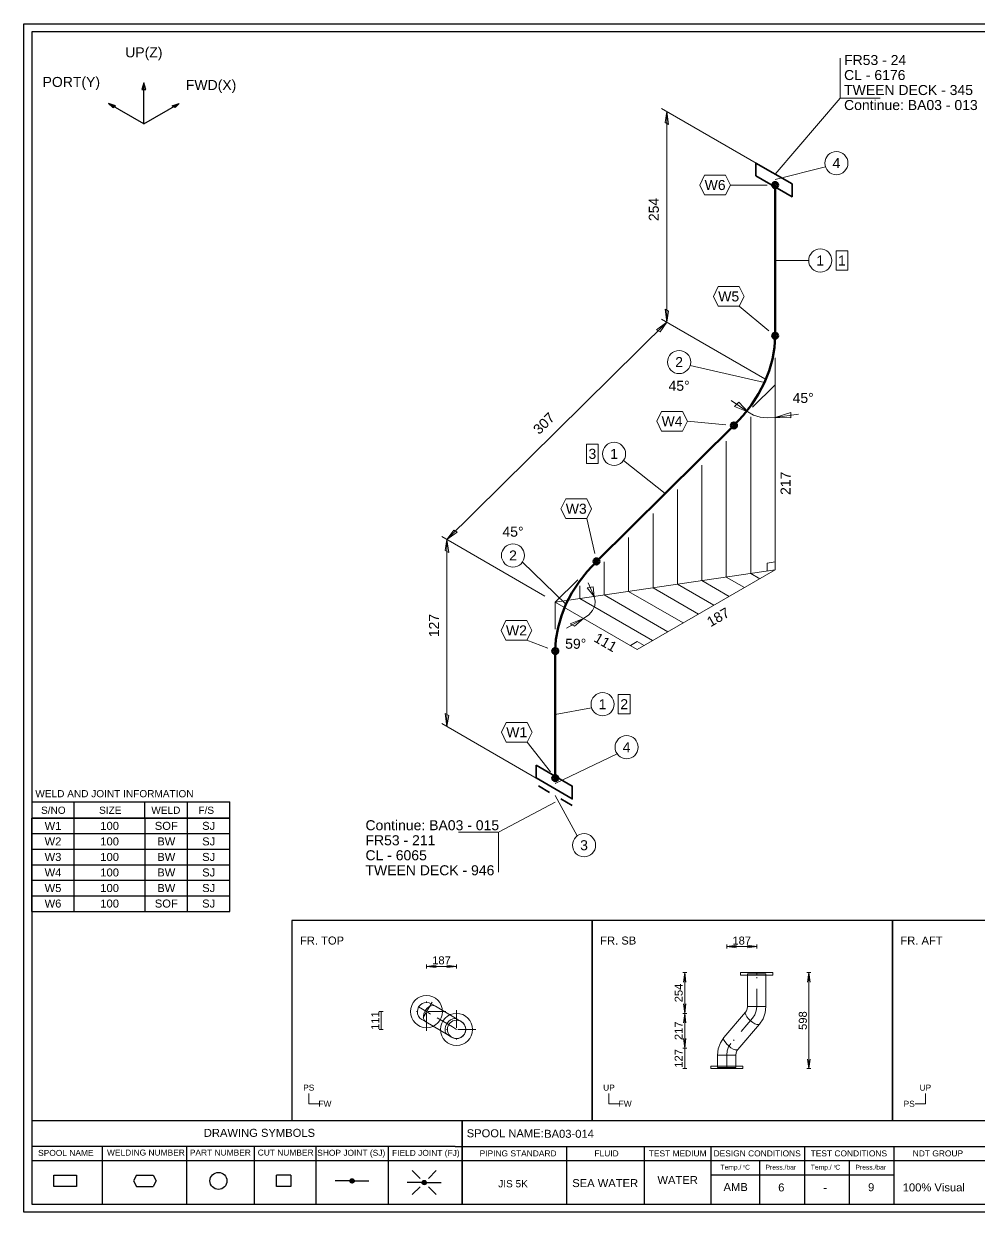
# Model space of a CAD drawing. Header units: millimetres. Extents: x 0 to 420, y 0 to 297.
# Drawn here: x 0 to 238.7, y 0 to 297 of the extents above; entities that cross this region are included whole.
import ezdxf
from ezdxf.enums import TextEntityAlignment as Align

# ---------------------------------------------------------------- set-up
doc = ezdxf.new("R2010")
doc.units = ezdxf.units.MM
doc.linetypes.add('DOTTED_DASHED5', pattern=[9.99994, 4.444418, -2.666651, 0.222221, -2.666651])
doc.linetypes.add('DOTTED_DASHED6', pattern=[10, 4.444444, -2.666667, 0.222222, -2.666667])
for name, color, linetype in [('FramesFromTables', 40, 'Continuous'), ('I_Coordinates', 11, 'Continuous'), ('I_CutNumbers', 10, 'Continuous'), ('I_Dimensions', 4, 'Continuous'), ('I_OtherComponents', 2, 'Continuous'), ('I_PartNumbers', 9, 'Continuous'), ('I_Pipes', 1, 'Continuous'), ('I_Tags', 8, 'Continuous'), ('I_Triangles', 5, 'Continuous'), ('SymbolsOnDrawingSheet', 1, 'Continuous'), ('TextFromTables', 2, 'Continuous'), ('TextFromTextBoxes', 2, 'Continuous')]:
    doc.layers.add(name, color=color, linetype=linetype)
doc.styles.add('Cadmatic Default Text', font='arial.ttf')

# ---------------------------------------------------------------- blocks, each defined once
blk = doc.blocks.new('BA01726637011_BOM_4')
at = {"layer": 'FramesFromTables', "linetype": 'ByBlock', "lineweight": 18}
for p, q in [((292, 285), (418, 285)), ((292, 271.5), (292, 285)), ((292, 271.5), (292, 285)), ((299.6, 271.5), (299.6, 285)), ((299.6, 271.5), (299.6, 285)), ((307, 271.5), (307, 285)), ((307, 271.5), (307, 285)), ((318.6, 271.5), (318.6, 285)), ((318.6, 271.5), (318.6, 285)), ((360.1, 271.5), (360.1, 285)), ((360.1, 271.5), (360.1, 285)), ((384.2, 271.5), (384.2, 285)), ((384.2, 271.5), (384.2, 285)), ((405.2, 271.5), (405.2, 285)), ((405.2, 271.5), (405.2, 285)), ((418, 271.5), (418, 285)), ((292, 280.5), (418, 280.5)), ((292, 276), (418, 276)), ((292, 205), (418.1, 205)), ((292, 200.67), (292, 205)), ((292.1, 200.67), (292.1, 205)), ((299.6, 200.67), (299.6, 205)), ((299.6, 200.67), (299.6, 205)), ((307.2, 200.67), (307.2, 205)), ((307.2, 200.67), (307.2, 205)), ((361.8, 200.67), (361.8, 205)), ((361.8, 200.67), (361.8, 205)), ((383.6, 200.67), (383.6, 205)), ((383.6, 200.67), (383.6, 205)), ((405.2, 200.67), (405.2, 205)), ((405.2, 200.67), (405.2, 205)), ((418, 200.67), (418, 205)), ((292, 127.3), (418.2, 127.3)), ((292, 115.3), (292, 127.3)), ((292, 115.3), (292, 127.3)), ((298.5, 115.3), (298.5, 127.3)), ((298.5, 115.3), (298.5, 127.3)), ((356.6, 115.3), (356.6, 127.3)), ((356.6, 115.3), (356.6, 127.3)), ((380, 115.3), (380, 127.3)), ((380, 115.3), (380, 127.3)), ((399.6, 115.3), (399.6, 127.3)), ((399.6, 115.3), (399.6, 127.3)), ((418, 115.3), (418, 127.3)), ((292, 123.3), (418.2, 123.3)), ((292, 119.3), (418.2, 119.3)), ((292, 68.4), (418, 68.4)), ((292, 58.6), (292, 68.4)), ((292, 58.6), (292, 68.4)), ((305.1, 58.6), (305.1, 68.4)), ((305.1, 58.6), (305.1, 68.4)), ((323.8, 58.6), (323.8, 68.4)), ((323.8, 58.6), (323.8, 68.4)), ((384.9, 58.6), (384.9, 68.4)), ((384.9, 58.6), (384.9, 68.4)), ((397.2, 58.6), (397.2, 68.4)), ((397.2, 58.6), (397.2, 68.4)), ((407.8, 58.6), (407.8, 68.4)), ((407.8, 58.6), (407.8, 68.4)), ((418, 58.6), (418, 68.4)), ((292, 65.13), (418, 65.13)), ((292, 61.87), (418, 61.87))]:
    blk.add_line(p, q, dxfattribs=at)
at = {"layer": 'FramesFromTables', "linetype": 'ByBlock', "lineweight": -3}
for p, q in [((2, 98.5), (51.5, 98.5)), ((2, 75.19), (2, 98.5)), ((2, 75.19), (2, 98.5)), ((12.6, 75.19), (12.6, 98.5)), ((12.6, 75.19), (12.6, 98.5)), ((30.3, 75.19), (30.3, 98.5)), ((30.3, 75.19), (30.3, 98.5)), ((40.9, 75.19), (40.9, 98.5)), ((40.9, 75.19), (40.9, 98.5)), ((51.5, 75.19), (51.5, 98.5)), ((2, 94.62), (51.5, 94.62)), ((2, 90.73), (51.5, 90.73)), ((2, 86.85), (51.5, 86.85)), ((2, 82.96), (51.5, 82.96)), ((2, 79.08), (51.5, 79.08))]:
    blk.add_line(p, q, dxfattribs=at)
at = {"layer": 'FramesFromTables', "linetype": 'ByBlock', "lineweight": 18, "flags": 128}
for points in [[(292, 271.5), (418, 271.5), (418, 285)], [(292, 200.67), (418.1, 200.67), (418.1, 205)], [(292, 115.3), (418.2, 115.3), (418.2, 127.3)], [(292, 58.6), (418, 58.6), (418, 68.4)]]:
    blk.add_lwpolyline(points, dxfattribs=at)
at = {"layer": 'FramesFromTables', "linetype": 'ByBlock', "lineweight": -3, "flags": 128}
blk.add_lwpolyline([(2, 75.19), (51.5, 75.19), (51.5, 98.5)], dxfattribs=at)
at = {"layer": 'TextFromTables', "linetype": 'ByBlock', "lineweight": 13, "style": 'Cadmatic Default Text'}
for s, p in [('1', (295.8, 282.75)), ('2', (295.8, 278.25)), ('4', (295.8, 273.75))]:
    blk.add_text(s, height=2, dxfattribs=at).set_placement(p, align=Align.MIDDLE_CENTER)
at = {"layer": 'TextFromTables', "linetype": 'ByBlock', "lineweight": 25, "style": 'Cadmatic Default Text'}
for s, p in [('0.51 ', (312.8, 282.75)), ('100A Sch40', (372.15, 282.75)), ('STPG370', (394.7, 282.75)), ('2', (303.3, 278.25)), ('100A Sch40', (372.15, 278.25)), ('PG 370', (394.7, 278.25)), ('2', (303.3, 273.75)), ('100A JIS5K', (372.15, 273.75)), ('SF440', (394.7, 273.75)), ('3', (295.85, 202.83)), ('1', (303.4, 202.83)), ('CNAF', (394.4, 202.83)), ('1', (295.25, 125.3)), ('2', (295.25, 121.3)), ('3', (295.25, 117.3)), ('W1', (7.3, 96.56)), ('100', (21.45, 96.56)), ('SOF', (35.6, 96.56)), ('SJ', (46.2, 96.56)), ('W2', (7.3, 92.67)), ('100', (21.45, 92.67)), ('BW', (35.6, 92.67)), ('SJ', (46.2, 92.67)), ('W3', (7.3, 88.79)), ('100', (21.45, 88.79)), ('BW', (35.6, 88.79)), ('SJ', (46.2, 88.79)), ('W4', (7.3, 84.91)), ('100', (21.45, 84.91)), ('BW', (35.6, 84.91)), ('SJ', (46.2, 84.91)), ('W5', (7.3, 81.02)), ('100', (21.45, 81.02)), ('BW', (35.6, 81.02)), ('SJ', (46.2, 81.02)), ('W6', (7.3, 77.14)), ('100', (21.45, 77.14)), ('SOF', (35.6, 77.14)), ('SJ', (46.2, 77.14))]:
    blk.add_text(s, height=2, dxfattribs=at).set_placement(p, align=Align.MIDDLE_CENTER)
for s, height, p in [('Pipe Seamless, BW ', 2, (319.4, 282.75)), ('16.00', 2, (406, 282.75)), ('Elbow SR, BW 45 deg', 2, (319.4, 278.25)), ('2.69', 2, (406, 278.25)), ('Flange SOFF ', 2, (319.4, 273.75)), ('2.39', 2, (406, 273.75)), ('Gasket, JIS5K, Thk 3mm ', 2, (308, 202.83)), ('100A', 2, (362.6, 202.83)), ('Pipe Seamless, BW', 2, (299.3, 125.3)), ('100A Sch40', 2, (357.4, 125.3)), ('STPG370', 1.75, (380.8, 125.3)), ('206', 2, (400.4, 125.3)), ('Pipe Seamless, BW', 2, (299.3, 121.3)), ('100A Sch40', 2, (357.4, 121.3)), ('STPG370', 1.75, (380.8, 121.3)), ('78', 2, (400.4, 121.3)), ('Pipe Seamless, BW', 2, (299.3, 117.3)), ('100A Sch40', 2, (357.4, 117.3)), ('STPG370', 1.75, (380.8, 117.3)), ('223', 2, (400.4, 117.3))]:
    blk.add_text(s, height=height, dxfattribs=at).set_placement(p, align=Align.MIDDLE_LEFT)
at = {"layer": 'TextFromTextBoxes', "linetype": 'ByBlock', "lineweight": -3, "style": 'Cadmatic Default Text'}
for s, p in [('EMAS OFFSHORE LIMITED', (306.3, 33.1)), ('BIO-SEA', (383.3, 33.65)), ('9354947', (368.2, 29.15)), ('-', (306.3, 29.2)), ('P1482', (307.1, 25)), ('JP 88 STORK', (372.9, 25.05)), ('BA03-014', (130, 19.6))]:
    blk.add_text(s, height=2, dxfattribs=at).set_placement(p, align=Align.MIDDLE_LEFT)
at = {"layer": 'TextFromTextBoxes', "linetype": 'ByBlock', "lineweight": 25, "style": 'Cadmatic Default Text'}
blk.add_text('BA03', height=2.5, dxfattribs=at).set_placement((357.5, 18.3), align=Align.MIDDLE_LEFT)
at = {"layer": 'TextFromTextBoxes', "linetype": 'ByBlock', "lineweight": -3, "style": 'Cadmatic Default Text'}
for s, height, p in [('WATER', 2, (163.35, 8.05)), ('SEA WATER', 2, (145.25, 7.28)), ('AMB', 2, (177.85, 6.3)), ('6', 2, (189.25, 6.2)), ('-', 2, (200.2, 6.15)), ('9', 2, (211.7, 6.25)), ('100% Visual', 2, (227.35, 6.2)), ('Ships Paint Spec', 2, (261.75, 6.3)), ('16 kg', 2, (284.75, 6.35)), ('30/39', 2.5, (316.1, 6.5))]:
    blk.add_text(s, height=height, dxfattribs=at).set_placement(p, align=Align.MIDDLE_CENTER)
at = {"layer": 'TextFromTextBoxes', "linetype": 'ByBlock', "lineweight": 25, "style": 'Cadmatic Default Text'}
blk.add_text('BA03', height=3, dxfattribs=at).set_placement((370.1, 6.45), align=Align.MIDDLE_CENTER)
blk = doc.blocks.new('SEDS_SPOOL_FORMAT_Gol_6')
at = {"layer": 'SymbolsOnDrawingSheet', "linetype": 'ByBlock', "lineweight": -3, "flags": 128}
for points in [[(0, 297), (420, 297), (420, 0), (0, 0), (0, 297)], [(418.01, 295.01), (2, 295.01)], [(2, 295.01), (2, 2)], [(2, 102.57), (51.49, 102.57)], [(12.6, 98.45), (12.6, 102.57)], [(30.28, 98.45), (30.28, 102.57)], [(40.88, 98.45), (40.88, 102.57)], [(51.49, 98.45), (51.49, 102.57)], [(2, 98.5), (51.5, 98.5)], [(2, 98.5), (51.5, 98.5)], [(51.49, 98.47), (2, 98.47)], [(2, 98.45), (51.49, 98.45)], [(2, 22.93), (107.74, 22.93)], [(107.74, 22.93), (292.02, 22.93)], [(109.52, 22.93), (109.52, 2)], [(109.52, 2), (109.52, 22.93)], [(107.74, 16.45), (2, 16.45)], [(19.62, 16.45), (19.62, 2)], [(40.69, 16.45), (40.69, 2)], [(57.56, 16.45), (57.56, 2)], [(72.95, 16.45), (72.95, 2)], [(91.02, 16.45), (91.02, 2)], [(107.74, 16.45), (292.02, 16.45)], [(135.58, 16.45), (135.58, 2)], [(155.03, 16.45), (155.03, 2)], [(171.67, 16.45), (171.67, 2)], [(195.02, 16.45), (195.02, 2)], [(217.4, 16.45), (217.4, 2)], [(2, 12.91), (292.02, 12.91)], [(183.82, 12.91), (183.82, 2)], [(206.21, 12.91), (206.21, 2)], [(13.2, 6.41), (7.55, 6.41), (7.55, 9.23), (13.2, 9.23)], [(13.2, 9.23), (13.2, 6.41)], [(28.12, 9.23), (27.42, 7.82)], [(28.12, 9.23), (32.36, 9.23)], [(32.36, 9.23), (33.07, 7.82)], [(66.68, 9.23), (66.68, 6.41), (63.15, 6.41), (63.15, 9.23)], [(66.68, 9.23), (63.15, 9.23)], [(99, 8.47), (97.06, 10.41)], [(101.09, 8.47), (103.03, 10.41)], [(171.67, 9.37), (217.4, 9.37)], [(171.67, 9.37), (217.4, 9.37)], [(27.42, 7.82), (28.12, 6.41)], [(28.12, 6.41), (32.36, 6.41)], [(33.07, 7.82), (32.36, 6.41)], [(81.48, 7.82), (77.79, 7.82)], [(81.49, 7.78), (82.04, 8.32)], [(81.51, 7.9), (81.93, 8.32)], [(81.52, 7.7), (82.14, 8.32)], [(81.55, 7.62), (82.22, 8.29)], [(81.56, 8.06), (81.76, 8.26)], [(81.57, 7.54), (82.28, 8.25)], [(81.62, 7.48), (82.34, 8.2)], [(81.68, 7.44), (82.4, 8.16)], [(81.74, 7.39), (82.45, 8.1)], [(81.8, 7.35), (82.48, 8.02)], [(81.88, 7.32), (82.5, 7.94)], [(81.98, 7.32), (82.53, 7.86)], [(82.09, 7.32), (82.52, 7.75)], [(82.24, 7.36), (82.47, 7.59)], [(82.54, 7.82), (86.24, 7.82)], [(99.51, 7.42), (95.82, 7.42)], [(99, 6.38), (97.06, 4.44)], [(99.53, 7.47), (99.99, 7.93)], [(99.53, 7.37), (100.1, 7.93)], [(99.56, 7.29), (100.2, 7.93)], [(99.58, 7.62), (99.88, 7.93)], [(99.58, 7.21), (100.27, 7.89)], [(99.61, 7.13), (100.33, 7.84)], [(99.67, 7.08), (100.39, 7.8)], [(99.73, 7.03), (100.45, 7.75)], [(99.79, 6.99), (100.49, 7.69)], [(99.85, 6.94), (100.52, 7.61)], [(99.94, 6.92), (100.54, 7.53)], [(100.04, 6.92), (100.57, 7.45)], [(100.15, 6.92), (100.54, 7.31)], [(100.38, 7.04), (100.49, 7.15)], [(100.57, 7.42), (104.27, 7.42)], [(101.09, 6.38), (103.03, 4.44)], [(2, 2), (418.01, 2)]]:
    blk.add_lwpolyline(points, dxfattribs=at)
at = {"layer": 'SymbolsOnDrawingSheet', "linetype": 'ByBlock', "lineweight": -3}
for centre, radius in [((48.63, 7.82), 2.12), ((82.01, 7.82), 0.53), ((100.04, 7.42), 0.53)]:
    blk.add_circle(centre, radius, dxfattribs=at)
at = {"layer": 'SymbolsOnDrawingSheet', "linetype": 'ByBlock', "lineweight": -3, "style": 'Cadmatic Default Text'}
for s, p in [('WELD AND JOINT INFORMATION', (2.89, 105.5)), ('S/NO', (4.31, 101.36)), ('SIZE', (18.81, 101.36)), ('WELD', (31.86, 101.36)), ('F/S', (43.63, 101.36))]:
    blk.add_text(s, height=1.8, dxfattribs=at).set_placement(p, align=Align.TOP_LEFT)
for s, height, p in [('DRAWING SYMBOLS', 2, (44.98, 18.84)), ('Temp./  C   ', 1.2, (174.06, 10.65)), ('Press./bar', 1.2, (185.31, 10.65)), ('Temp./  C   ', 1.2, (196.61, 10.65)), ('Press./bar', 1.2, (207.78, 10.65)), ('0', 0.53, (179.71, 11.25)), ('0', 0.53, (202.37, 11.25))]:
    blk.add_text(s, height=height, dxfattribs=at).set_placement(p)
for s, height, p in [('SPOOL NAME:', 2, (110.65, 19.73)), ('SPOOL NAME', 1.5, (3.58, 14.83)), ('WELDING NUMBER', 1.5, (20.79, 14.91)), ('PART NUMBER', 1.5, (41.48, 14.91)), ('CUT NUMBER', 1.5, (58.44, 14.91)), ('SHOP JOINT (SJ)', 1.5, (73.31, 14.85)), ('FIELD JOINT (FJ)', 1.5, (92, 14.83)), ('PIPING STANDARD', 1.5, (113.89, 14.7)), ('FLUID', 1.5, (142.57, 14.7)), ('TEST MEDIUM', 1.5, (156.14, 14.7)), ('DESIGN CONDITIONS', 1.5, (172.34, 14.7)), ('TEST CONDITIONS', 1.5, (196.58, 14.7)), ('NDT GROUP', 1.5, (222.09, 14.7)), ('JIS 5K', 1.8, (118.53, 7.12))]:
    blk.add_text(s, height=height, dxfattribs=at).set_placement(p, align=Align.MIDDLE_LEFT)
blk = doc.blocks.new('BA01726637011_PRT_77_3')
at = {"layer": 'I_OtherComponents', "linetype": 'ByBlock', "lineweight": 35}
for p, q in [((79.38, 81.63), (76.55, 83.27)), ((85.03, 78.37), (82.21, 80))]:
    blk.add_line(p, q, dxfattribs=at)
blk = doc.blocks.new('BA01726637011_PRT_78_3')
at = {"layer": 'I_OtherComponents', "linetype": 'ByBlock', "lineweight": 35, "flags": 128}
blk.add_lwpolyline([(75.98, 88.44), (75.98, 85.23), (85.03, 80), (85.03, 83.21), (75.98, 88.44)], dxfattribs=at)
at = {"layer": 'I_OtherComponents', "linetype": 'ByBlock', "lineweight": 50}
for radius in [0.75, 0.375]:
    blk.add_circle((80.79, 85.17), radius, dxfattribs=at)
blk = doc.blocks.new('BA01726637011_PRT_79_3')
at = {"layer": 'I_Pipes', "linetype": 'ByBlock', "lineweight": 50}
blk.add_line((80.79, 85.17), (80.79, 116.93), dxfattribs=at)
blk = doc.blocks.new('BA01726637011_PRT_80_3')
at = {"layer": 'I_Pipes', "linetype": 'ByBlock', "lineweight": 0}
for q in [(86.44, 134.76), (80.79, 122.44)]:
    blk.add_line((80.79, 129.17), q, dxfattribs=at)
at = {"layer": 'I_Pipes', "linetype": 'ByBlock', "lineweight": 50, "flags": 128}
blk.add_lwpolyline([(80.79, 116.93), (80.96, 119.85), (81.47, 122.79), (82.3, 125.73), (83.46, 128.63), (84.94, 131.47), (86.71, 134.22), (88.76, 136.85), (91.07, 139.34)], dxfattribs=at)
at = {"layer": 'I_Pipes', "linetype": 'ByBlock', "lineweight": 50}
for centre, radius in [((91.07, 139.34), 0.75), ((91.07, 139.34), 0.375), ((80.79, 116.93), 0.75), ((80.79, 116.93), 0.375)]:
    blk.add_circle(centre, radius, dxfattribs=at)
blk = doc.blocks.new('BA01726637011_PRT_81_3')
at = {"layer": 'I_Pipes', "linetype": 'ByBlock', "lineweight": 50}
blk.add_line((91.07, 139.34), (125.43, 173.32), dxfattribs=at)
blk = doc.blocks.new('BA01726637011_PRT_82_3')
at = {"layer": 'I_Pipes', "linetype": 'ByBlock', "lineweight": 0}
for q in [(135.71, 190.22), (130.05, 177.9)]:
    blk.add_line((135.71, 183.49), q, dxfattribs=at)
at = {"layer": 'I_Pipes', "linetype": 'ByBlock', "lineweight": 50, "flags": 128}
blk.add_lwpolyline([(125.43, 173.32), (127.74, 175.81), (129.79, 178.44), (131.56, 181.19), (133.04, 184.03), (134.2, 186.93), (135.03, 189.87), (135.54, 192.81), (135.71, 195.73)], dxfattribs=at)
at = {"layer": 'I_Pipes', "linetype": 'ByBlock', "lineweight": 50}
for centre, radius in [((135.71, 195.73), 0.75), ((135.71, 195.73), 0.375), ((125.43, 173.32), 0.75), ((125.43, 173.32), 0.375)]:
    blk.add_circle(centre, radius, dxfattribs=at)
blk = doc.blocks.new('BA01726637011_PRT_83_3')
at = {"layer": 'I_Pipes', "linetype": 'ByBlock', "lineweight": 50}
blk.add_line((135.71, 195.73), (135.71, 233.4), dxfattribs=at)
blk = doc.blocks.new('BA01726637011_PRT_84_3')
at = {"layer": 'I_OtherComponents', "linetype": 'ByBlock', "lineweight": 35, "flags": 128}
blk.add_lwpolyline([(130.9, 235.68), (130.9, 238.89), (139.95, 233.67), (139.95, 230.46), (130.9, 235.68)], dxfattribs=at)
at = {"layer": 'I_OtherComponents', "linetype": 'ByBlock', "lineweight": 50}
for radius in [0.75, 0.375]:
    blk.add_circle((135.71, 233.4), radius, dxfattribs=at)
blk = doc.blocks.new('BA01726637011_TRI_0_3')
at = {"layer": 'I_Triangles', "linetype": 'ByBlock', "lineweight": 0}
for p, q in [((129.61, 136.33), (129.61, 175.45)), ((123.5, 135.43), (123.5, 169.42)), ((117.4, 134.54), (117.4, 163.38)), ((111.3, 133.65), (111.3, 157.35)), ((105.2, 132.75), (105.2, 151.31)), ((99.1, 131.86), (99.1, 145.28)), ((80.79, 129.17), (135.71, 137.22)), ((92.99, 130.96), (92.99, 139.24)), ((124.23, 130.6), (117.4, 134.54)), ((128.06, 132.81), (123.5, 135.43)), ((131.88, 135.02), (129.61, 136.33)), ((86.89, 130.07), (86.89, 133.21)), ((108.93, 121.76), (92.99, 130.96)), ((112.75, 123.97), (99.1, 131.86)), ((116.58, 126.18), (105.2, 132.75)), ((120.41, 128.39), (111.3, 133.65)), ((105.1, 119.55), (86.89, 130.07))]:
    blk.add_line(p, q, dxfattribs=at)
at = {"layer": 'I_Triangles', "linetype": 'ByBlock', "lineweight": 0, "flags": 128}
for points in [[(80.79, 129.17), (135.71, 137.22), (135.71, 183.49)], [(124.74, 179.57), (128.86, 176.71), (126.66, 179.16), (125.57, 178.07), (128.86, 176.71), (130.32, 175.91), (132, 175.4), (133.82, 175.2), (135.71, 175.32), (139.59, 176.54), (139.59, 175.24), (135.71, 175.32), (141.52, 176.17)], [(80.79, 129.17), (101.28, 117.34), (135.71, 137.22)], [(133.73, 136.93), (133.73, 138.93), (135.71, 139.22)], [(89.01, 133.95), (90.48, 130.59), (88.72, 132.72), (90.27, 132.95), (90.48, 130.59), (90.78, 129.41), (90.66, 128.22), (90.11, 127.07), (89.16, 126.01), (87.86, 125.09), (84.47, 123.78), (85.6, 123.13), (87.86, 125.09), (83.62, 122.64)], [(99.54, 118.34), (101.28, 119.34), (103.01, 118.34)]]:
    blk.add_lwpolyline(points, dxfattribs=at)
at = {"layer": 'I_Triangles', "linetype": 'ByBlock', "lineweight": 0, "style": 'Cadmatic Default Text'}
for s, p in [('45°', (142.71, 180.19)), ('59°', (85.89, 118.76))]:
    blk.add_text(s, height=2.5, dxfattribs=at).set_placement(p, align=Align.MIDDLE_CENTER)
for s, rotation, p in [('217', 90, (138.31, 158.86)), ('187', 30, (121.47, 125.41)), ('111', 330, (93.35, 119.11))]:
    blk.add_text(s, height=2.5, rotation=rotation, dxfattribs=at).set_placement(p, align=Align.MIDDLE_CENTER)
blk = doc.blocks.new('BA01726637011_DIM_0_3')
at = {"layer": 'I_Dimensions', "linetype": 'ByBlock', "lineweight": 0}
for p, q in [((52.43, 145.55), (78.19, 130.67)), ((53.73, 98.07), (53.73, 144.8)), ((78.19, 83.95), (52.43, 98.82))]:
    blk.add_line(p, q, dxfattribs=at)
at = {"layer": 'I_Dimensions', "linetype": 'ByBlock', "lineweight": 0, "flags": 128}
for points in [[(53.73, 144.8), (54.16, 141.55), (53.29, 142.05), (53.73, 144.8)], [(53.73, 98.07), (54.16, 100.82), (53.29, 101.32), (53.73, 98.07)]]:
    blk.add_lwpolyline(points, dxfattribs=at)
at = {"layer": 'I_Dimensions', "linetype": 'ByBlock', "lineweight": 0, "style": 'Cadmatic Default Text'}
blk.add_text('127', height=2.5, rotation=90, dxfattribs=at).set_placement((50.48, 123.31), align=Align.MIDDLE_CENTER)
blk = doc.blocks.new('BA01726637011_DIM_1_3')
at = {"layer": 'I_Dimensions', "linetype": 'ByBlock', "lineweight": 0}
for p, q in [((53.73, 144.8), (108.65, 199.11)), ((107.35, 199.86), (133.11, 184.99)), ((78.19, 130.67), (52.43, 145.55))]:
    blk.add_line(p, q, dxfattribs=at)
at = {"layer": 'I_Dimensions', "linetype": 'ByBlock', "lineweight": 0, "flags": 128}
for points in [[(108.65, 199.11), (106.95, 196.75), (106.08, 197.25), (108.65, 199.11)], [(53.73, 144.8), (56.29, 146.66), (55.43, 147.16), (53.73, 144.8)]]:
    blk.add_lwpolyline(points, dxfattribs=at)
at = {"layer": 'I_Dimensions', "linetype": 'ByBlock', "lineweight": 0, "style": 'Cadmatic Default Text'}
blk.add_text('307', height=2.5, rotation=44.6837, dxfattribs=at).set_placement((77.94, 173.83), align=Align.MIDDLE_CENTER)
blk = doc.blocks.new('BA01726637011_DIM_2_3')
at = {"layer": 'I_Dimensions', "linetype": 'ByBlock', "lineweight": 0}
for p, q in [((107.35, 252.49), (133.11, 237.62)), ((108.65, 199.11), (108.65, 251.74)), ((133.11, 184.99), (107.35, 199.86))]:
    blk.add_line(p, q, dxfattribs=at)
at = {"layer": 'I_Dimensions', "linetype": 'ByBlock', "lineweight": 0, "flags": 128}
for points in [[(108.65, 251.74), (109.08, 248.49), (108.21, 248.99), (108.65, 251.74)], [(108.65, 199.11), (109.08, 201.86), (108.21, 202.36), (108.65, 199.11)]]:
    blk.add_lwpolyline(points, dxfattribs=at)
at = {"layer": 'I_Dimensions', "linetype": 'ByBlock', "lineweight": 0, "style": 'Cadmatic Default Text'}
blk.add_text('254', height=2.5, rotation=90, dxfattribs=at).set_placement((105.4, 227.3), align=Align.MIDDLE_CENTER)
blk = doc.blocks.new('BA01726637011_CRD_0_3')
at = {"layer": 'I_Coordinates', "linetype": 'ByBlock', "lineweight": 0}
blk.add_line((66.74, 71.75), (80.79, 79.18), dxfattribs=at)
at = {"layer": 'I_Coordinates', "linetype": 'ByBlock', "lineweight": 0, "flags": 128}
blk.add_lwpolyline([(66.57, 61.66), (66.57, 71.66), (56.58, 71.66)], dxfattribs=at)
at = {"layer": 'I_Coordinates', "linetype": 'ByBlock', "lineweight": 0, "style": 'Cadmatic Default Text'}
for s, p in [('Continue: BA03 - 015', (33.36, 74.66)), ('FR53 - 211', (33.36, 70.91)), ('CL - 6065', (33.36, 67.16)), ('TWEEN DECK - 946', (33.36, 63.41))]:
    blk.add_text(s, height=2.5, dxfattribs=at).set_placement(p, align=Align.TOP_LEFT)
blk = doc.blocks.new('BA01726637011_CRD_1_3')
at = {"layer": 'I_Coordinates', "linetype": 'ByBlock', "lineweight": 0}
blk.add_line((151.93, 255.14), (135.71, 236.12), dxfattribs=at)
at = {"layer": 'I_Coordinates', "linetype": 'ByBlock', "lineweight": 0, "flags": 128}
blk.add_lwpolyline([(151.93, 265.14), (151.93, 255.14), (161.93, 255.14)], dxfattribs=at)
at = {"layer": 'I_Coordinates', "linetype": 'ByBlock', "lineweight": 0, "style": 'Cadmatic Default Text'}
for s, p in [('FR53 - 24', (152.93, 263.39)), ('CL - 6176', (152.93, 259.64)), ('TWEEN DECK - 345', (152.93, 255.89)), ('Continue: BA03 - 013', (152.93, 252.14))]:
    blk.add_text(s, height=2.5, dxfattribs=at).set_placement(p)
blk = doc.blocks.new('BA01726637011_PTN_0_3')
at = {"layer": 'I_PartNumbers', "linetype": 'ByBlock', "lineweight": 0}
blk.add_line((96.26, 91.22), (80.79, 83.81), dxfattribs=at)
blk.add_circle((98.6, 92.92), 2.89, dxfattribs=at)
at = {"layer": 'I_PartNumbers', "linetype": 'ByBlock', "lineweight": 0, "style": 'Cadmatic Default Text'}
blk.add_text('4', height=2.5, dxfattribs=at).set_placement((98.6, 92.92), align=Align.MIDDLE_CENTER)
blk = doc.blocks.new('BA01726637011_PTN_1_3')
at = {"layer": 'I_PartNumbers', "linetype": 'ByBlock', "lineweight": 0}
blk.add_line((72.56, 139.12), (83.46, 128.63), dxfattribs=at)
blk.add_circle((70.22, 140.82), 2.89, dxfattribs=at)
at = {"layer": 'I_PartNumbers', "linetype": 'ByBlock', "lineweight": 0, "style": 'Cadmatic Default Text'}
blk.add_text('2', height=2.5, dxfattribs=at).set_placement((70.22, 140.82), align=Align.MIDDLE_CENTER)
blk = doc.blocks.new('BA01726637011_PTN_2_3')
at = {"layer": 'I_PartNumbers', "linetype": 'ByBlock', "lineweight": 0}
blk.add_line((86.27, 70.76), (80.79, 80.82), dxfattribs=at)
blk.add_circle((87.97, 68.42), 2.89, dxfattribs=at)
at = {"layer": 'I_PartNumbers', "linetype": 'ByBlock', "lineweight": 0, "style": 'Cadmatic Default Text'}
blk.add_text('3', height=2.5, dxfattribs=at).set_placement((87.97, 68.42), align=Align.MIDDLE_CENTER)
blk = doc.blocks.new('BA01726637011_PTN_3_3')
at = {"layer": 'I_PartNumbers', "linetype": 'ByBlock', "lineweight": 0}
blk.add_line((89.84, 102.76), (80.79, 101.05), dxfattribs=at)
blk.add_circle((92.6, 103.66), 2.89, dxfattribs=at)
at = {"layer": 'I_PartNumbers', "linetype": 'ByBlock', "lineweight": 0, "style": 'Cadmatic Default Text'}
blk.add_text('1', height=2.5, dxfattribs=at).set_placement((92.6, 103.66), align=Align.MIDDLE_CENTER)
blk = doc.blocks.new('BA01726637011_PTN_4_3')
at = {"layer": 'I_PartNumbers', "linetype": 'ByBlock', "lineweight": 0}
blk.add_line((97.8, 164.52), (108.25, 156.33), dxfattribs=at)
blk.add_circle((95.46, 166.22), 2.89, dxfattribs=at)
at = {"layer": 'I_PartNumbers', "linetype": 'ByBlock', "lineweight": 0, "style": 'Cadmatic Default Text'}
blk.add_text('1', height=2.5, dxfattribs=at).set_placement((95.46, 166.22), align=Align.MIDDLE_CENTER)
blk = doc.blocks.new('BA01726637011_PTN_5_3')
at = {"layer": 'I_PartNumbers', "linetype": 'ByBlock', "lineweight": 0}
blk.add_line((114.47, 188.27), (133.04, 184.03), dxfattribs=at)
blk.add_circle((111.72, 189.16), 2.89, dxfattribs=at)
at = {"layer": 'I_PartNumbers', "linetype": 'ByBlock', "lineweight": 0, "style": 'Cadmatic Default Text'}
blk.add_text('2', height=2.5, dxfattribs=at).set_placement((111.72, 189.16), align=Align.MIDDLE_CENTER)
blk = doc.blocks.new('BA01726637011_PTN_6_3')
at = {"layer": 'I_PartNumbers', "linetype": 'ByBlock', "lineweight": 0}
blk.add_line((144.1, 214.54), (135.71, 214.56), dxfattribs=at)
blk.add_circle((146.99, 214.54), 2.89, dxfattribs=at)
at = {"layer": 'I_PartNumbers', "linetype": 'ByBlock', "lineweight": 0, "style": 'Cadmatic Default Text'}
blk.add_text('1', height=2.5, dxfattribs=at).set_placement((146.99, 214.54), align=Align.MIDDLE_CENTER)
blk = doc.blocks.new('BA01726637011_PTN_7_3')
at = {"layer": 'I_PartNumbers', "linetype": 'ByBlock', "lineweight": 0}
blk.add_line((148.26, 237.97), (135.71, 234.76), dxfattribs=at)
blk.add_circle((151.01, 238.87), 2.89, dxfattribs=at)
at = {"layer": 'I_PartNumbers', "linetype": 'ByBlock', "lineweight": 0, "style": 'Cadmatic Default Text'}
blk.add_text('4', height=2.5, dxfattribs=at).set_placement((151.01, 238.87), align=Align.MIDDLE_CENTER)
blk = doc.blocks.new('BA01726637011_CUT_10_3')
at = {"layer": 'I_CutNumbers', "linetype": 'ByBlock', "lineweight": 0, "flags": 128}
blk.add_lwpolyline([(99.47, 101.21), (99.47, 106.11), (96.53, 106.11), (96.53, 101.21), (99.47, 101.21)], dxfattribs=at)
at = {"layer": 'I_CutNumbers', "linetype": 'ByBlock', "lineweight": 0, "style": 'Cadmatic Default Text'}
blk.add_text('2', height=2.5, dxfattribs=at).set_placement((98, 103.66), align=Align.MIDDLE_CENTER)
blk = doc.blocks.new('BA01726637011_CUT_11_3')
at = {"layer": 'I_CutNumbers', "linetype": 'ByBlock', "lineweight": 0, "flags": 128}
blk.add_lwpolyline([(91.53, 163.77), (91.53, 168.67), (88.58, 168.67), (88.58, 163.77), (91.53, 163.77)], dxfattribs=at)
at = {"layer": 'I_CutNumbers', "linetype": 'ByBlock', "lineweight": 0, "style": 'Cadmatic Default Text'}
blk.add_text('3', height=2.5, dxfattribs=at).set_placement((90.05, 166.22), align=Align.MIDDLE_CENTER)
blk = doc.blocks.new('BA01726637011_CUT_12_3')
at = {"layer": 'I_CutNumbers', "linetype": 'ByBlock', "lineweight": 0, "flags": 128}
blk.add_lwpolyline([(153.87, 212.09), (153.87, 216.99), (150.93, 216.99), (150.93, 212.09), (153.87, 212.09)], dxfattribs=at)
at = {"layer": 'I_CutNumbers', "linetype": 'ByBlock', "lineweight": 0, "style": 'Cadmatic Default Text'}
blk.add_text('1', height=2.5, dxfattribs=at).set_placement((152.4, 214.54), align=Align.MIDDLE_CENTER)
blk = doc.blocks.new('BA01726637011_fii_8_3')
at = {"layer": 'I_Tags', "linetype": 'ByBlock', "lineweight": 0, "style": 'Cadmatic Default Text'}
blk.add_text('45°', height=2.5, dxfattribs=at).set_placement((70.22, 146.76), align=Align.MIDDLE_CENTER)
blk = doc.blocks.new('BA01726637011_fii_9_3')
at = {"layer": 'I_Tags', "linetype": 'ByBlock', "lineweight": 0, "style": 'Cadmatic Default Text'}
blk.add_text('45°', height=2.5, dxfattribs=at).set_placement((111.72, 183.23), align=Align.MIDDLE_CENTER)
blk = doc.blocks.new('Pi_Weld_0')
at = {"layer": 'I_Tags', "linetype": 'ByBlock', "lineweight": 0, "flags": 128}
for points in [[(-2.62, 2.45), (-3.84, 0)], [(-3.84, 0), (-2.62, -2.45)], [(2.62, 2.45), (-2.62, 2.45)], [(3.84, 0), (2.62, 2.45)], [(2.62, -2.45), (3.84, 0)], [(-2.62, -2.45), (2.62, -2.45)], [(2.62, -2.45), (8.42, -9.91)]]:
    blk.add_lwpolyline(points, dxfattribs=at)
at = {"layer": 'I_Tags', "linetype": 'ByBlock', "lineweight": 0, "style": 'Cadmatic Default Text'}
blk.add_text('W1', height=2.5, dxfattribs=at).set_placement((0, 0), align=Align.MIDDLE_CENTER)
blk = doc.blocks.new('Pi_Weld_1')
at = {"layer": 'I_Tags', "linetype": 'ByBlock', "lineweight": 0, "flags": 128}
for points in [[(-2.62, 2.45), (-3.84, 0)], [(-3.84, 0), (-2.62, -2.45)], [(2.62, 2.45), (-2.62, 2.45)], [(3.84, 0), (2.62, 2.45)], [(2.62, -2.45), (3.84, 0)], [(-2.62, -2.45), (2.62, -2.45)], [(2.62, -2.45), (7.84, -4.45)]]:
    blk.add_lwpolyline(points, dxfattribs=at)
at = {"layer": 'I_Tags', "linetype": 'ByBlock', "lineweight": 0, "style": 'Cadmatic Default Text'}
blk.add_text('W2', height=2.5, dxfattribs=at).set_placement((0, 0), align=Align.MIDDLE_CENTER)
blk = doc.blocks.new('Pi_Weld_2')
at = {"layer": 'I_Tags', "linetype": 'ByBlock', "lineweight": 0, "flags": 128}
for points in [[(-2.62, 2.45), (-3.84, 0)], [(-3.84, 0), (-2.62, -2.45)], [(2.62, 2.45), (-2.62, 2.45)], [(3.84, 0), (2.62, 2.45)], [(2.62, -2.45), (3.84, 0)], [(3.84, 0), (13, 0)], [(-2.62, -2.45), (2.62, -2.45)]]:
    blk.add_lwpolyline(points, dxfattribs=at)
at = {"layer": 'I_Tags', "linetype": 'ByBlock', "lineweight": 0, "style": 'Cadmatic Default Text'}
blk.add_text('W6', height=2.5, dxfattribs=at).set_placement((0, 0), align=Align.MIDDLE_CENTER)
blk = doc.blocks.new('Pi_Weld_3')
at = {"layer": 'I_Tags', "linetype": 'ByBlock', "lineweight": 0, "flags": 128}
for points in [[(-2.62, 2.45), (-3.84, 0)], [(-3.84, 0), (-2.62, -2.45)], [(2.62, 2.45), (-2.62, 2.45)], [(3.84, 0), (2.62, 2.45)], [(2.62, -2.45), (3.84, 0)], [(-2.62, -2.45), (2.62, -2.45)], [(2.62, -2.45), (4.61, -11.21)]]:
    blk.add_lwpolyline(points, dxfattribs=at)
at = {"layer": 'I_Tags', "linetype": 'ByBlock', "lineweight": 0, "style": 'Cadmatic Default Text'}
blk.add_text('W3', height=2.5, dxfattribs=at).set_placement((0, 0), align=Align.MIDDLE_CENTER)
blk = doc.blocks.new('Pi_Weld_4')
at = {"layer": 'I_Tags', "linetype": 'ByBlock', "lineweight": 0, "flags": 128}
for points in [[(-2.62, 2.45), (-3.84, 0)], [(-3.84, 0), (-2.62, -2.45)], [(2.62, 2.45), (-2.62, 2.45)], [(3.84, 0), (2.62, 2.45)], [(2.62, -2.45), (3.84, 0)], [(3.84, 0), (13.47, -0.87)], [(-2.62, -2.45), (2.62, -2.45)]]:
    blk.add_lwpolyline(points, dxfattribs=at)
at = {"layer": 'I_Tags', "linetype": 'ByBlock', "lineweight": 0, "style": 'Cadmatic Default Text'}
blk.add_text('W4', height=2.5, dxfattribs=at).set_placement((0, 0), align=Align.MIDDLE_CENTER)
blk = doc.blocks.new('Pi_Weld_5')
at = {"layer": 'I_Tags', "linetype": 'ByBlock', "lineweight": 0, "flags": 128}
for points in [[(-2.62, 2.45), (-3.84, 0)], [(-3.84, 0), (-2.62, -2.45)], [(2.62, 2.45), (-2.62, 2.45)], [(3.84, 0), (2.62, 2.45)], [(2.62, -2.45), (3.84, 0)], [(-2.62, -2.45), (2.62, -2.45)], [(2.62, -2.45), (10.05, -8.56)]]:
    blk.add_lwpolyline(points, dxfattribs=at)
at = {"layer": 'I_Tags', "linetype": 'ByBlock', "lineweight": 0, "style": 'Cadmatic Default Text'}
blk.add_text('W5', height=2.5, dxfattribs=at).set_placement((0, 0), align=Align.MIDDLE_CENTER)

msp = doc.modelspace()

# ---------------------------------------------------------------- linework, layer by layer
at = {"linetype": 'ByBlock', "lineweight": 13, "flags": 128}
for points in [[(175.62, 65.89), (175.62, 66.89)], [(175.62, 66.39), (178.02, 66.08), (175.62, 66.39), (178.02, 66.71), (175.62, 66.39)], [(175.62, 66.39), (183.11, 66.39)], [(183.11, 66.39), (180.71, 66.71), (183.11, 66.39), (180.71, 66.08), (183.11, 66.39)], [(183.11, 65.89), (183.11, 66.89)], [(100.62, 60.95), (100.62, 61.95)], [(100.62, 61.45), (103.02, 61.13), (100.62, 61.45), (103.02, 61.76), (100.62, 61.45)], [(100.62, 61.45), (108.11, 61.45)], [(108.11, 61.45), (105.71, 61.76), (108.11, 61.45), (105.71, 61.13), (108.11, 61.45)], [(108.11, 60.95), (108.11, 61.95)], [(165.61, 59.89), (164.61, 59.89)], [(165.11, 59.89), (164.79, 57.49), (165.11, 59.89), (165.42, 57.49), (165.11, 59.89)], [(165.11, 49.69), (165.11, 59.89)], [(195.62, 59.89), (196.62, 59.89)], [(196.12, 59.89), (195.8, 57.49), (196.12, 59.89), (196.44, 57.49), (196.12, 59.89)], [(196.12, 35.89), (196.12, 59.89)], [(165.11, 49.69), (165.42, 52.09), (165.11, 49.69), (164.79, 52.09), (165.11, 49.69)], [(89.8, 50.13), (88.8, 50.13)], [(89.3, 45.68), (89.3, 50.13)], [(165.61, 49.69), (164.61, 49.69)], [(165.11, 49.69), (164.79, 47.29), (165.11, 49.69), (165.42, 47.29), (165.11, 49.69)], [(165.11, 40.98), (165.11, 49.69)], [(89.8, 45.68), (88.8, 45.68)], [(165.11, 40.98), (165.42, 43.38), (165.11, 40.98), (164.79, 43.38), (165.11, 40.98)], [(165.61, 40.98), (164.61, 40.98)], [(165.11, 35.89), (165.11, 40.98)], [(165.61, 35.89), (164.61, 35.89)], [(195.62, 35.89), (196.62, 35.89)], [(196.12, 35.89), (196.44, 38.29), (196.12, 35.89), (195.8, 38.29), (196.12, 35.89)]]:
    msp.add_lwpolyline(points, dxfattribs=at)
at = {"linetype": 'DOTTED_DASHED5', "lineweight": 13, "flags": 128}
for points in [[(183.11, 59.89), (183.11, 59.25)], [(182.08, 48.5), (182.64, 49.35), (182.99, 50.33), (183.11, 51.38)], [(175.62, 39.29), (175.74, 40.35), (176.09, 41.33), (176.65, 42.18)], [(175.62, 35.89), (175.62, 36.53)]]:
    msp.add_lwpolyline(points, dxfattribs=at)
at = {"linetype": 'DOTTED_DASHED6', "lineweight": 13, "flags": 128}
for points in [[(183.11, 51.38), (183.11, 59.61)], [(100.62, 45.32), (100.62, 54.95)], [(100.62, 50.13), (98.65, 51.3)], [(102.03, 52.5), (99.21, 47.77)], [(108.11, 50.49), (108.11, 40.86)], [(105.44, 50.13), (95.8, 50.13)], [(101.65, 49.52), (100.62, 50.13)], [(107.08, 46.29), (101.65, 49.52)], [(182.08, 48.5), (176.65, 42.18)], [(112.92, 45.68), (103.29, 45.68)], [(108.11, 45.68), (107.08, 46.29)], [(175.62, 36.17), (175.62, 39.29)]]:
    msp.add_lwpolyline(points, dxfattribs=at)
at = {"layer": 'SymbolsOnDrawingSheet', "linetype": 'ByBlock', "lineweight": 25, "flags": 128}
for points in [[(30.5, 280.57), (30, 282.21), (29.5, 280.57), (30.5, 280.57)], [(30, 272), (30, 282.21)], [(30, 272), (21.16, 277.1)], [(22.93, 276.49), (21.16, 277.1), (22.22, 276.08), (22.93, 276.49)], [(30, 272), (38.84, 277.1)], [(37.07, 276.49), (38.84, 277.1), (37.78, 276.08), (37.07, 276.49)], [(67, 22.9), (142, 22.9), (142, 72.9), (67, 72.9), (67, 22.9)], [(142, 22.9), (217, 22.9), (217, 72.9), (142, 72.9), (142, 22.9)], [(217, 22.9), (292, 22.9), (292, 72.9), (217, 72.9), (217, 22.9)]]:
    msp.add_lwpolyline(points, dxfattribs=at)
at = {"layer": 'SymbolsOnDrawingSheet', "linetype": 'ByBlock', "lineweight": 18, "flags": 128}
for points in [[(187.12, 59.89), (187.12, 59.25), (179.09, 59.25), (179.09, 59.89), (187.12, 59.89)], [(180.81, 51.38), (180.81, 59.61), (185.4, 59.61), (185.4, 51.38), (180.81, 51.38)], [(102.82, 51.49), (102.33, 51.65), (101.78, 51.6), (101.21, 51.35), (100.68, 50.92), (100.25, 50.35), (99.96, 49.7), (99.83, 49.03), (99.88, 48.41), (100.1, 47.9), (100.47, 47.55)], [(101.91, 52.03), (101.79, 52.1)], [(102.26, 51.82), (101.91, 52.03)], [(102.82, 51.49), (102.26, 51.82)], [(102.82, 51.49), (108.25, 48.26)], [(180.58, 50.36), (180.75, 50.84)], [(180.75, 50.84), (180.81, 51.38)], [(185.4, 51.38), (185.22, 49.81)], [(99.45, 48.16), (99.57, 48.09)], [(99.57, 48.09), (99.92, 47.88)], [(99.92, 47.88), (100.47, 47.55)], [(105.91, 44.32), (100.47, 47.55)], [(105.91, 44.32), (105.53, 44.67), (105.31, 45.18), (105.26, 45.8), (105.39, 46.47), (105.69, 47.12), (106.12, 47.69), (106.64, 48.12), (107.21, 48.37), (107.76, 48.42), (108.25, 48.26)], [(108.25, 48.26), (108.81, 47.93)], [(108.81, 47.93), (109.16, 47.72)], [(109.16, 47.72), (109.28, 47.65)], [(174.91, 43.67), (180.34, 50)], [(183.82, 47.01), (183.57, 46.88), (183.17, 46.92), (182.67, 47.11), (182.1, 47.44), (181.54, 47.87), (181.03, 48.36), (180.62, 48.87), (180.36, 49.34), (180.26, 49.73), (180.34, 50)], [(180.34, 50), (180.58, 50.36)], [(184.69, 48.33), (183.82, 47.01)], [(185.22, 49.81), (184.69, 48.33)], [(183.82, 47.01), (178.39, 40.68)], [(106.46, 43.99), (105.91, 44.32)], [(106.82, 43.78), (106.46, 43.99)], [(106.93, 43.71), (106.82, 43.78)], [(173.51, 40.86), (174.04, 42.35)], [(174.04, 42.35), (174.91, 43.67)], [(174.91, 43.67), (174.82, 43.41), (174.92, 43.02), (175.19, 42.55), (175.6, 42.04), (176.11, 41.55), (176.67, 41.12), (177.23, 40.79), (177.74, 40.6), (178.13, 40.56), (178.39, 40.68)], [(173.33, 39.29), (173.51, 40.86)], [(173.33, 36.17), (173.33, 39.29), (177.91, 39.29), (177.91, 36.17), (173.33, 36.17)], [(177.98, 39.84), (177.91, 39.29)], [(178.15, 40.31), (177.98, 39.84)], [(178.39, 40.68), (178.15, 40.31)], [(171.61, 35.89), (171.61, 36.53), (179.63, 36.53), (179.63, 35.89), (171.61, 35.89)], [(71.2, 27.1), (71.2, 29.67)], [(71.2, 27.1), (73.78, 27.1)], [(146.2, 27.1), (146.2, 29.67)], [(146.2, 27.1), (148.77, 27.1)], [(225.24, 27.1), (222.66, 27.1)], [(225.24, 27.1), (225.24, 29.67)]]:
    msp.add_lwpolyline(points, dxfattribs=at)
at = {"layer": 'SymbolsOnDrawingSheet', "linetype": 'ByBlock', "lineweight": 18}
for centre, radius in [((100.62, 50.13), 4.01), ((108.11, 45.68), 4.01), ((108.11, 45.68), 2.29)]:
    msp.add_circle(centre, radius, dxfattribs=at)
for centre, start, end in [((100.62, 50.13), 59.2394, 239.2581), ((100.62, 50.13), 59.2394, 239.2581), ((108.11, 45.68), 239.2431, 59.2433)]:
    msp.add_arc(centre, 2.29, start, end, dxfattribs=at)

# ---------------------------------------------------------------- block references
at = {"layer": 'I_Coordinates', "lineweight": 0}
for name in ['BA01726637011_CRD_1_3', 'BA01726637011_CRD_0_3']:
    msp.add_blockref(name, (52, 23.3), dxfattribs=at)
at = {"layer": 'I_CutNumbers', "lineweight": 0}
for name in ['BA01726637011_CUT_12_3', 'BA01726637011_CUT_11_3', 'BA01726637011_CUT_10_3']:
    msp.add_blockref(name, (52, 23.3), dxfattribs=at)
at = {"layer": 'I_Dimensions', "lineweight": 0}
for name in ['BA01726637011_DIM_2_3', 'BA01726637011_DIM_1_3', 'BA01726637011_DIM_0_3']:
    msp.add_blockref(name, (52, 23.3), dxfattribs=at)
at = {"layer": 'I_OtherComponents', "lineweight": 35}
for name in ['BA01726637011_PRT_84_3', 'BA01726637011_PRT_78_3', 'BA01726637011_PRT_77_3']:
    msp.add_blockref(name, (52, 23.3), dxfattribs=at)
at = {"layer": 'I_PartNumbers', "lineweight": 0}
for name in ['BA01726637011_PTN_7_3', 'BA01726637011_PTN_6_3', 'BA01726637011_PTN_5_3', 'BA01726637011_PTN_4_3', 'BA01726637011_PTN_1_3', 'BA01726637011_PTN_3_3', 'BA01726637011_PTN_0_3', 'BA01726637011_PTN_2_3']:
    msp.add_blockref(name, (52, 23.3), dxfattribs=at)
at = {"layer": 'I_Pipes', "lineweight": 50}
for name in ['BA01726637011_PRT_83_3', 'BA01726637011_PRT_82_3', 'BA01726637011_PRT_81_3', 'BA01726637011_PRT_80_3', 'BA01726637011_PRT_79_3']:
    msp.add_blockref(name, (52, 23.3), dxfattribs=at)
at = {"layer": 'I_Tags'}
for name, p in [('Pi_Weld_2', (172.71, 256.7)), ('Pi_Weld_5', (176.11, 228.86)), ('Pi_Weld_4', (161.96, 197.67)), ('Pi_Weld_3', (138.02, 175.8)), ('Pi_Weld_1', (123.08, 145.39)), ('Pi_Weld_0', (123.15, 119.96))]:
    msp.add_blockref(name, p, dxfattribs=at)
at = {"layer": 'I_Tags', "lineweight": 0}
for name in ['BA01726637011_fii_9_3', 'BA01726637011_fii_8_3']:
    msp.add_blockref(name, (52, 23.3), dxfattribs=at)
at = {"layer": 'I_Triangles', "lineweight": 0}
msp.add_blockref('BA01726637011_TRI_0_3', (52, 23.3), dxfattribs=at)
at = {"layer": 'SymbolsOnDrawingSheet'}
msp.add_blockref('SEDS_SPOOL_FORMAT_Gol_6', (0, 0), dxfattribs=at)
at = {"layer": 'TextFromTextBoxes', "lineweight": 25}
msp.add_blockref('BA01726637011_BOM_4', (0, 0), dxfattribs=at)

# ---------------------------------------------------------------- texts
at = {"layer": 'SymbolsOnDrawingSheet', "linetype": 'ByBlock', "lineweight": 25, "style": 'Cadmatic Default Text'}
for s, p in [('UP(Z)', (30, 289.86)), ('PORT(Y)', (11.88, 282.46)), ('FWD(X)', (46.79, 281.7))]:
    msp.add_text(s, height=2.5, dxfattribs=at).set_placement(p, align=Align.MIDDLE_CENTER)
for s, p in [('FR. TOP', (69, 68.9)), ('FR. SB', (144, 68.9)), ('FR. AFT', (219, 68.9))]:
    msp.add_text(s, height=2, dxfattribs=at).set_placement(p, align=Align.TOP_LEFT)
at = {"layer": 'SymbolsOnDrawingSheet', "linetype": 'ByBlock', "lineweight": 13, "style": 'Cadmatic Default Text'}
for p in [(179.36, 67.89), (104.36, 62.95)]:
    msp.add_text('187', height=2, dxfattribs=at).set_placement(p, align=Align.MIDDLE_CENTER)
for s, p in [('254', (163.61, 54.79)), ('111', (87.8, 47.9)), ('217', (163.61, 45.34)), ('598', (194.62, 47.89)), ('127', (163.61, 38.44))]:
    msp.add_text(s, height=2, rotation=90, dxfattribs=at).set_placement(p, align=Align.MIDDLE_CENTER)
at = {"layer": 'SymbolsOnDrawingSheet', "linetype": 'ByBlock', "lineweight": 18, "style": 'Cadmatic Default Text'}
for s, p in [('PS', (71.2, 31.14)), ('UP', (146.2, 31.14)), ('UP', (225.24, 31.14)), ('FW', (75.24, 27.1)), ('FW', (150.24, 27.1)), ('PS', (221.2, 27.1))]:
    msp.add_text(s, height=1.5, dxfattribs=at).set_placement(p, align=Align.MIDDLE_CENTER)

doc.saveas('drawing.dxf')
